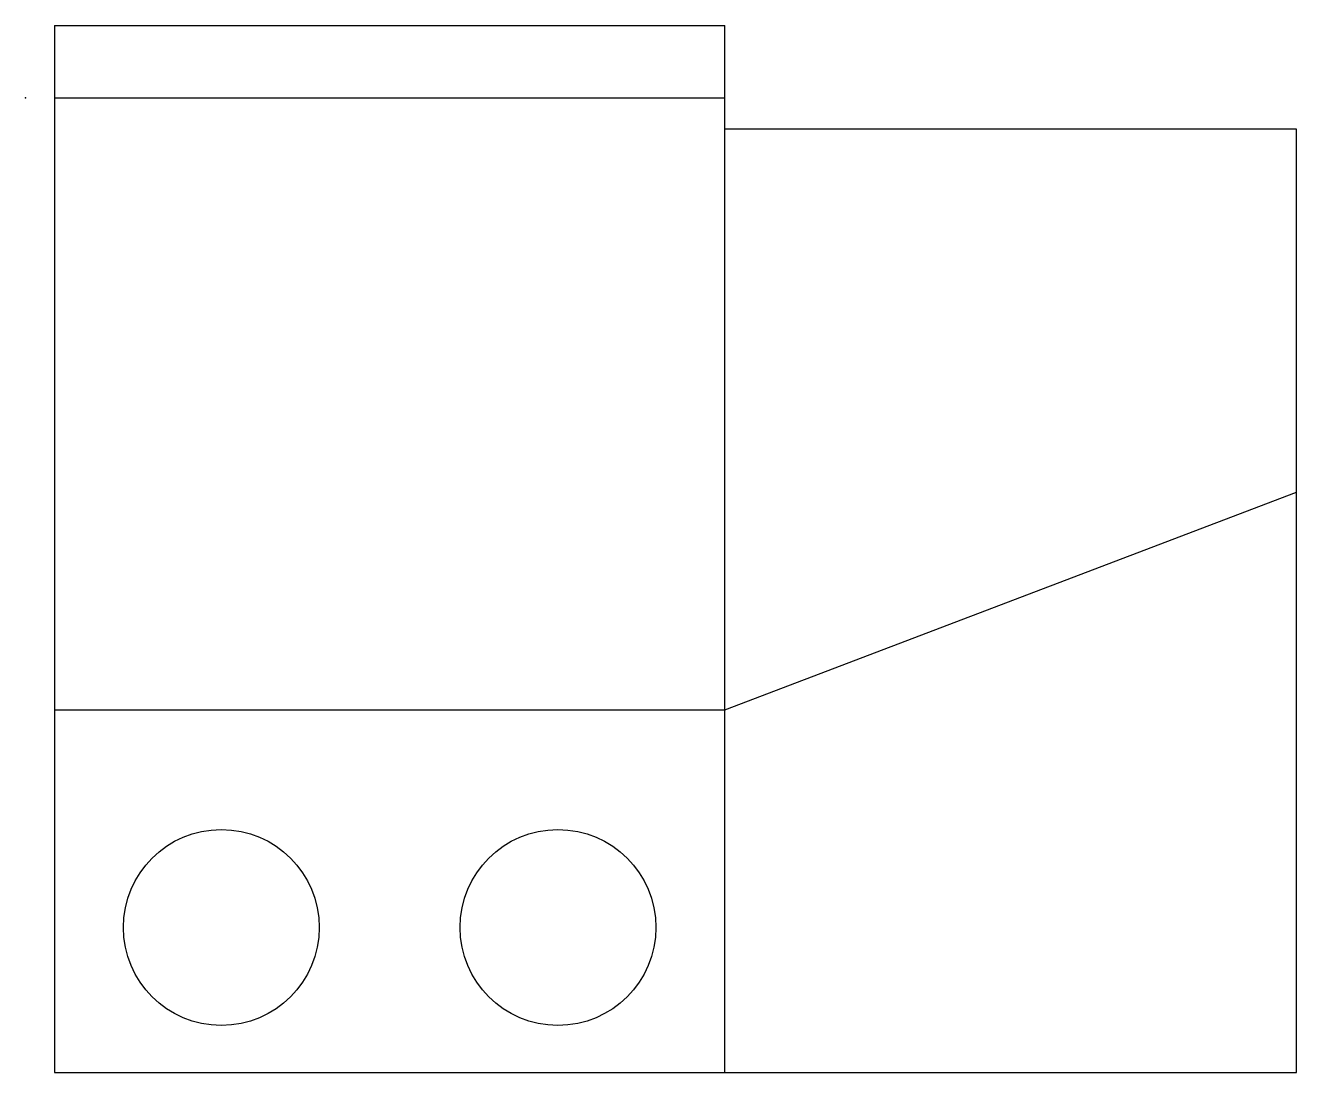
# Model space of a CAD drawing. Header units: millimetres. Extents: x -20 to 856, y 0 to 722.
import ezdxf

# ---------------------------------------------------------------- set-up
doc = ezdxf.new("R2010")
doc.units = ezdxf.units.MM

msp = doc.modelspace()

# ---------------------------------------------------------------- linework, layer by layer
for p, q in [((0, 721.59), (462, 721.59)), ((0, 721.59), (0, 0)), ((462, 0), (462, 721.59)), ((0, 671.59), (462, 671.59)), ((856, 650), (462, 650)), ((856, 0), (856, 650)), ((462, 250), (856, 400)), ((0, 250), (462, 250)), ((0, 0), (856, 0))]:
    msp.add_line(p, q)
for centre in [(115, 100), (347, 100)]:
    msp.add_circle(centre, 67.5)
msp.add_point((-20, 671.59))

doc.saveas('drawing.dxf')
